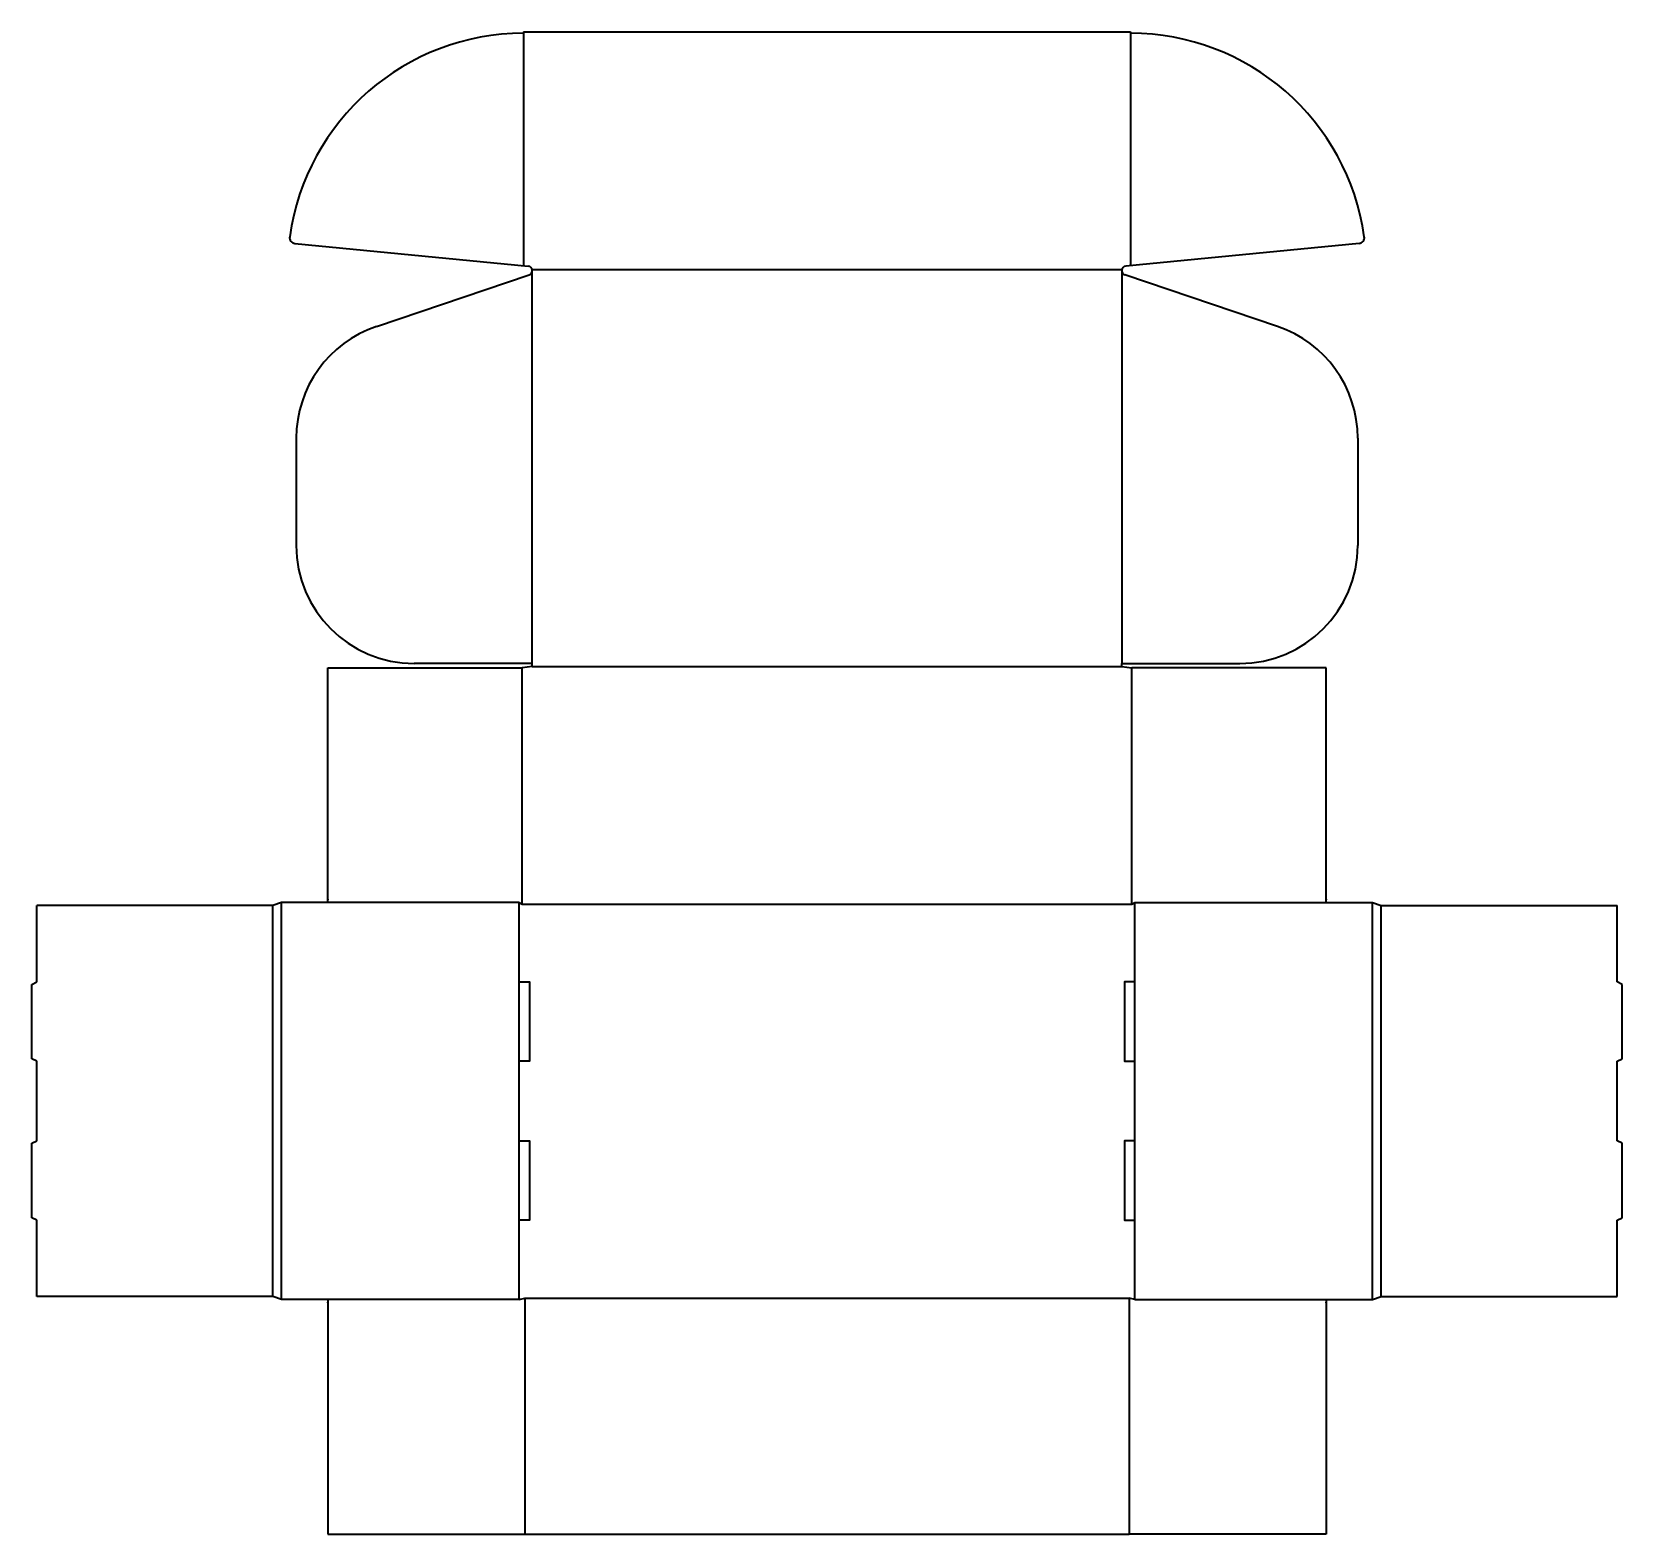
# Model space of a CAD drawing. Header units: centimetres. Extents: x -249 to 564, y -120 to 648.
import ezdxf

# ---------------------------------------------------------------- set-up
doc = ezdxf.new("R2010")
doc.units = ezdxf.units.CM
doc.linetypes.add('Solid', pattern=[0])
doc.layers.add('cuttingLine', color=1, linetype='Solid', lineweight=35)
doc.layers.add('foldingLine', color=1, linetype='Solid', lineweight=35)

msp = doc.modelspace()

# ---------------------------------------------------------------- linework, layer by layer
at = {"layer": 'cuttingLine', "color": 5, "linetype": 'Solid', "lineweight": 35}
for p, q in [((2.25, 648.25), (312.75, 648.25)), ((2.25, 648.25), (2.25, 647.5)), ((312.75, 648.25), (312.75, 647.5)), ((-114.66107, 540.04371), (4.70741, 528.37634)), ((429.66107, 540.04371), (310.29259, 528.37634)), ((-72.93333, 497.60426), (5.21092, 523.98051)), ((387.93333, 497.60426), (309.78908, 523.98051)), ((-114, 440.39998), (-114, 385.625)), ((429, 440.39998), (429, 385.625)), ((-97.75, 204.5), (-97.75, 323)), ((-97.75, 323), (1.5, 323)), ((6.75, 325.25), (-53.625, 325.25)), ((6.75, 323.75), (1.5, 323)), ((6.75, 323.75), (6.75, 325.25)), ((308.25, 325.25), (368.625, 325.25)), ((308.25, 323.75), (308.25, 325.25)), ((308.25, 323.75), (313.5, 323)), ((412.75, 323), (313.5, 323)), ((412.75, 204.5), (412.75, 323)), ((-97.75, 203), (-97.75, 204.5)), ((412.75, 203), (412.75, 204.5)), ((-246.75, 162.4), (-246.75, 201.5)), ((-126, 201.5), (-246.75, 201.5)), ((-121.5, 203), (-126, 201.5)), ((0, 203), (-121.5, 203)), ((0, 203), (1.5, 202.25)), ((313.5, 202.25), (315, 203)), ((315, 203), (436.5, 203)), ((436.5, 203), (441, 201.5)), ((441, 201.5), (561.75, 201.5)), ((561.75, 162.4), (561.75, 201.5)), ((-249.25, 161.15), (-246.75, 162.4)), ((-249.25, 123.05), (-249.25, 161.15)), ((564.25, 161.15), (561.75, 162.4)), ((564.25, 123.05), (564.25, 161.15)), ((-246.75, 121.8), (-249.25, 123.05)), ((561.75, 121.8), (564.25, 123.05)), ((-246.75, 81.2), (-246.75, 121.8)), ((561.75, 81.2), (561.75, 121.8)), ((-249.25, 79.95), (-246.75, 81.2)), ((-249.25, 41.85), (-249.25, 79.95)), ((564.25, 79.95), (561.75, 81.2)), ((564.25, 41.85), (564.25, 79.95)), ((-246.75, 40.6), (-249.25, 41.85)), ((561.75, 40.6), (564.25, 41.85)), ((-246.75, 1.5), (-246.75, 40.6)), ((561.75, 1.5), (561.75, 40.6)), ((-126, 1.5), (-246.75, 1.5)), ((-121.5, 0), (-126, 1.5)), ((0, 0), (-121.5, 0)), ((-97.75, 0), (-97.75, -1.5)), ((0, 0), (3, 0.75)), ((315, 0), (312, 0.75)), ((315, 0), (436.5, 0)), ((412.75, 0), (412.75, -1.5)), ((436.5, 0), (441, 1.5)), ((441, 1.5), (561.75, 1.5)), ((-97.75, -1.5), (-97.75, -120)), ((412.75, -1.5), (412.75, -120)), ((-97.75, -120), (3, -120)), ((3, -120), (312, -120)), ((412.75, -120), (312, -120))]:
    msp.add_line(p, q, dxfattribs=at)
for points in [[(0, 121.8), (0, 162.4), (5.25, 162.4), (5.25, 121.8), (0, 121.8)], [(315, 121.8), (315, 162.4), (309.75, 162.4), (309.75, 121.8), (315, 121.8)], [(0, 40.6), (0, 81.2), (5.25, 81.2), (5.25, 40.6), (0, 40.6)], [(315, 40.6), (315, 81.2), (309.75, 81.2), (309.75, 40.6), (315, 40.6)]]:
    msp.add_lwpolyline(points, close=True, dxfattribs=at)
for centre, radius, start, end in [((2.25, 526.75), 120.75, 90, 172.05314), ((312.75, 526.75), 120.75, 7.94686, 90), ((-114.36921, 543.02948), 3, 172.05321, 264.41706), ((429.36921, 543.02948), 3, -84.41706, 7.94679), ((4.4873, 526.12438), 2.26269, -71.34893, 84.41736), ((310.5127, 526.12438), 2.26269, 95.58244, 251.34874), ((-53.625, 440.39998), 60.375, 108.65123, 180), ((368.625, 440.39998), 60.375, 0, 71.34877), ((-53.625, 385.625), 60.375, 180, 270), ((368.625, 385.625), 60.375, -90, 0)]:
    msp.add_arc(centre, radius, start, end, dxfattribs=at)
for p in [(-97.75, 204.5), (412.75, 204.5), (1.5, 202.25), (313.5, 202.25), (-97.75, -1.5), (412.75, -1.5)]:
    msp.add_point(p, dxfattribs=at)
at = {"layer": 'foldingLine', "color": 1, "linetype": 'Solid', "lineweight": 35}
for p, q in [((2.25, 647.5), (2.25, 528.61653)), ((312.75, 647.5), (312.75, 528.61653)), ((6.75, 325.25), (6.75, 526.75)), ((6.75, 526.75), (308.25, 526.75)), ((308.25, 526.75), (308.25, 325.25)), ((1.5, 202.25), (1.5, 323)), ((6.75, 323.75), (308.25, 323.75)), ((313.5, 202.25), (313.5, 323)), ((-126, 1.5), (-126, 201.5)), ((-121.5, 0), (-121.5, 203)), ((0, 162.4), (0, 203)), ((1.5, 202.25), (313.5, 202.25)), ((315, 162.4), (315, 203)), ((436.5, 0), (436.5, 203)), ((441, 1.5), (441, 201.5)), ((0, 81.2), (0, 121.8)), ((315, 81.2), (315, 121.8)), ((0, 0), (0, 40.6)), ((0, 0), (0, 40.6)), ((315, 0), (315, 40.6)), ((315, 0), (315, 40.6)), ((3, 0.75), (312, 0.75)), ((3, 0.75), (3, -120)), ((312, 0.75), (312, -120))]:
    msp.add_line(p, q, dxfattribs=at)

doc.saveas('drawing.dxf')
